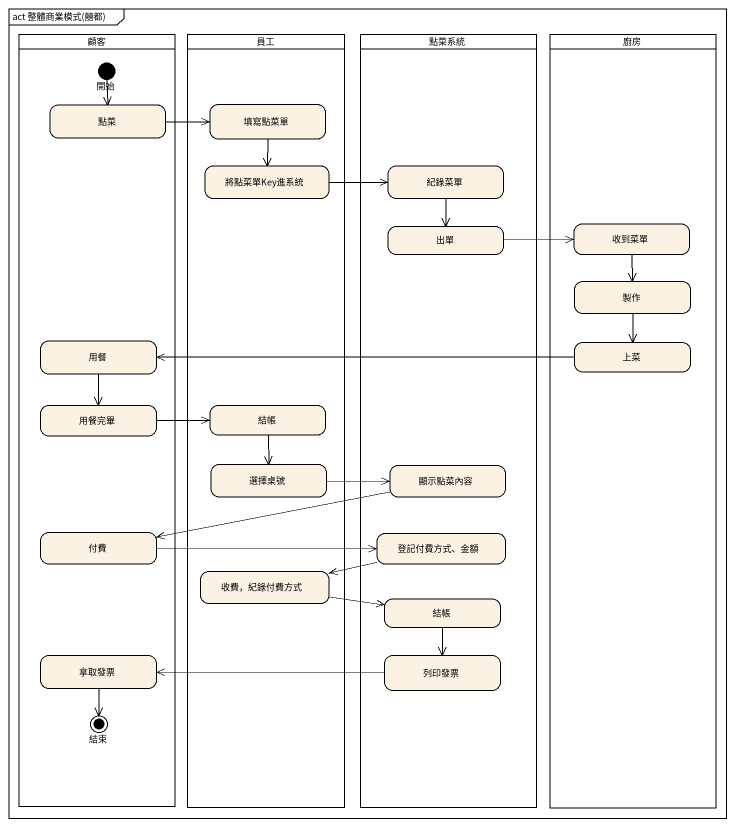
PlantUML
@startuml
mainframe act 整體商業模式(囍都)
hide empty description
state 顧客 <<partition>> {
  state 開始 <<start>>
  state 點菜
  state 用餐
  state 用餐完畢
  state 付費
  state 拿取發票
  state 結束 <<end>>
}
state 員工 <<partition>> {
  state 填寫點菜單
  state 將點菜單Key進系統
  state 結帳
  state 選擇桌號
  state "收費，紀錄付費方式" as 收費_紀錄付費方式
}
state 點菜系統 <<partition>> {
  state 紀錄菜單
  state 出單
  state 顯示點菜內容
  state "登記付費方式、金額" as 登記付費方式_金額
  state "結帳" as 結帳_2
  state 列印發票
}
state 廚房 <<partition>> {
  state 收到菜單
  state 製作
  state 上菜
}
開始 --> 點菜
點菜 -right-> 填寫點菜單
填寫點菜單 --> 將點菜單Key進系統
將點菜單Key進系統 -right-> 紀錄菜單
紀錄菜單 --> 出單
出單 -right-> 收到菜單
收到菜單 --> 製作
製作 --> 上菜
用餐 --> 用餐完畢
上菜 -left-> 用餐
用餐完畢 -right-> 結帳
結帳 --> 選擇桌號
選擇桌號 -right-> 顯示點菜內容
顯示點菜內容 -left-> 付費
付費 -right-> 登記付費方式_金額
登記付費方式_金額 -left-> 收費_紀錄付費方式
收費_紀錄付費方式 -right-> 結帳_2
結帳_2 --> 列印發票
拿取發票 --> 結束
列印發票 -left-> 拿取發票
@enduml
